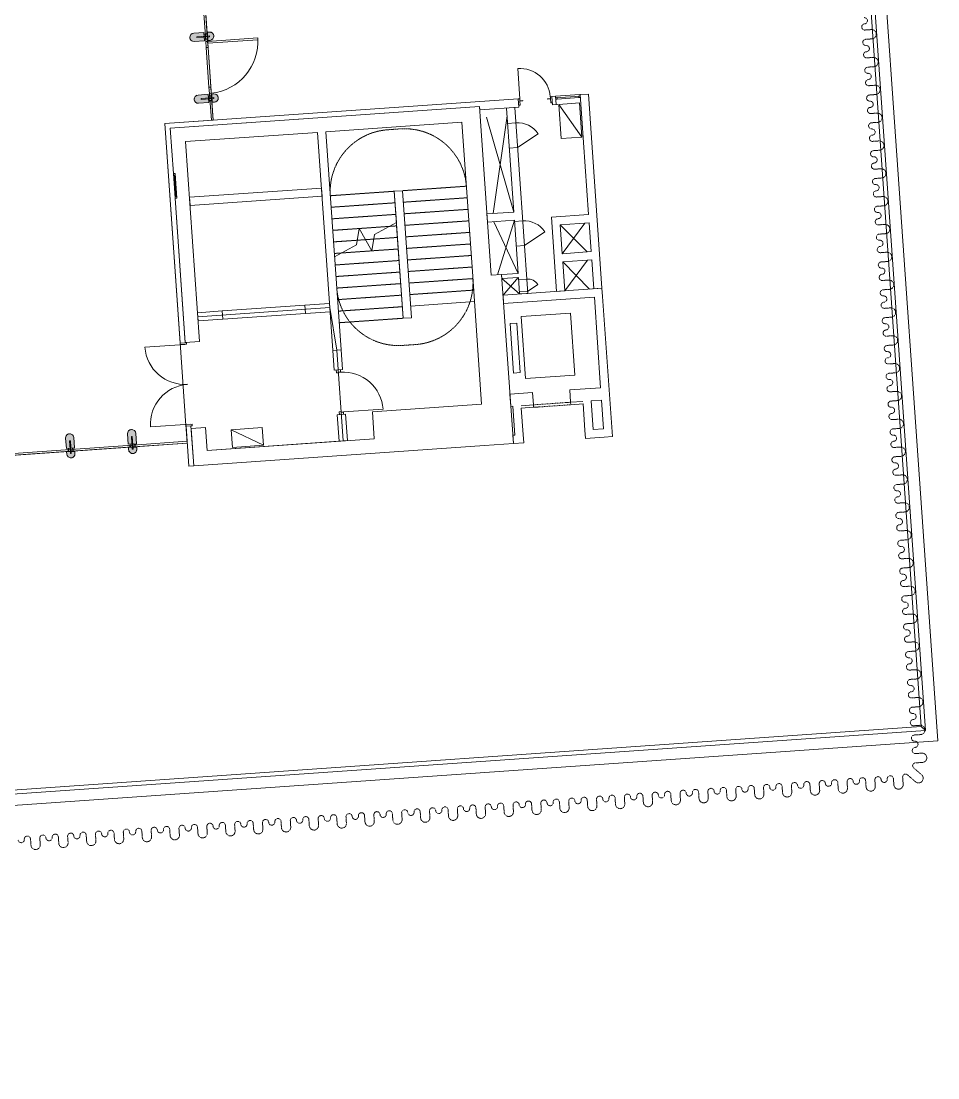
# Model space of a CAD drawing. Header units: millimetres. Extents: x 306 to 836129804, y -168137 to 818603917.
# Drawn here: x 833898772 to 833920948, y 817923375 to 817948945 of the extents above; entities that cross this region are included whole.
import ezdxf

# ---------------------------------------------------------------- set-up
doc = ezdxf.new("R2010")
doc.units = ezdxf.units.MM
doc.header["$LTSCALE"] = 3
for name, pattern in [('HIDDEN', [0.375, 0.25, -0.125]), ('Long Dash', [13.5, 9, -4.5]), ('Overhead', [1.8, 1.2, -0.6]), ('SMALL DASH', [1.06, 0.53, -0.53])]:
    doc.linetypes.add(name, pattern=pattern)
for name, color, linetype, lineweight in [('A-010-M_LINE', 251, 'Continuous', 13), ('A-010-M_LINE_BEYOND', 251, 'Continuous', 13), ('A-200-M_WALL_EXT', 251, 'Continuous', 13), ('A-200-M_WALL_INT', 251, 'Continuous', 13), ('A-214-M_CURT_WALL', 251, 'Continuous', 13), ('A-215-M_CURT_PANEL', 251, 'Continuous', 13), ('A-242-M_STAIR', 251, 'Continuous', 13), ('A-242-MB_STAIR', 251, 'Continuous', 13), ('A-314-M_WINDOW', 251, 'Continuous', 13), ('A-325-M_DOOR', 251, 'Continuous', 13), ('A-325-M_DOOR__FRAME', 251, 'Continuous', 13), ('A-325-MH_DOOR', 251, 'Long Dash', 13), ('A-340-M_RAILING', 251, 'Continuous', 13), ('A-770-ME_FFE_SA', 251, 'Continuous', 13), ('A-810-M_ROOMS', 251, 'Continuous', 13), ('M-567-M_MECH_EQP', 253, 'Continuous', 5), ('Z-060-M_DETAIL', 253, 'Continuous', 5), ('Z-060-M_LINE_MEDIUM', 253, 'Continuous', 9)]:
    doc.layers.add(name, color=color, linetype=linetype, lineweight=lineweight)
doc.layers.add('UAJ-00XREF', color=7, linetype='Continuous')
doc.layers.get('A-770-ME_FFE_SA').off()

# ---------------------------------------------------------------- blocks, each defined once
blk = doc.blocks.new('System Panel - ARC_Glazed-33787975-0300')
at = {"layer": 'A-215-M_CURT_PANEL', "lineweight": 9}
for p, q in [((443, 44), (-433, 44)), ((-433, 44), (-433, 0)), ((-433, 0), (443, 0)), ((443, 0), (443, 44))]:
    blk.add_line(p, q, dxfattribs=at)
blk = doc.blocks.new('System Panel - ARC_Glazed-V3-0300')
at = {"layer": 'A-215-M_CURT_PANEL', "lineweight": 9}
for p, q in [((740, 44), (-740, 44)), ((-740, 44), (-740, 0)), ((-740, 0), (740, 0)), ((740, 0), (740, 44))]:
    blk.add_line(p, q, dxfattribs=at)
blk = doc.blocks.new('System Panel - ARC_Glazed-33784971-0300')
at = {"layer": 'A-215-M_CURT_PANEL', "lineweight": 9}
for p, q in [((663, 44), (-653, 44)), ((-653, 44), (-653, 0)), ((-653, 0), (663, 0)), ((663, 0), (663, 44))]:
    blk.add_line(p, q, dxfattribs=at)
blk = doc.blocks.new('System Panel - ARC_Glazed-33787976-0300')
at = {"layer": 'A-215-M_CURT_PANEL', "lineweight": 9}
for p, q in [((262, 44), (-262, 44)), ((-262, 44), (-262, 0)), ((-262, 0), (262, 0)), ((262, 0), (262, 44))]:
    blk.add_line(p, q, dxfattribs=at)
blk = doc.blocks.new('DCW_01a - L_GF _LOBBY SINGLE DOOR_CERAMIC MULLION-41610550-0300')
at = {"layer": 'A-325-M_DOOR', "lineweight": 9}
for p, q in [((-739, 45), (-629, 45)), ((-629, 0), (-739, 0)), ((-629, 45), (-479, 45)), ((-629, 0), (-629, 45)), ((-629, 45), (-629, 0)), ((-479, 0), (-629, 0)), ((479, 45), (629, 45)), ((629, 0), (479, 0)), ((629, 45), (629, 0)), ((629, 45), (739, 45)), ((629, 0), (629, 45)), ((739, 0), (629, 0))]:
    blk.add_line(p, q, dxfattribs=at)
at = {"layer": 'A-325-M_DOOR'}
for p, q in [((479, 45), (-479, 45)), ((-479, 45), (-479, 0)), ((479, 45), (-479, 45)), ((-479, 45), (-479, 0)), ((-479, 0), (479, 0)), ((-479, 0), (479, 0)), ((479, 0), (479, 45)), ((479, 0), (479, 45)), ((629, 0), (584, 0)), ((584, -1214), (584, 0)), ((629, -1214), (629, 0))]:
    blk.add_line(p, q, dxfattribs=at)
blk.add_arc((629, 45), 1259, 182.0468, 270.0199, dxfattribs=at)
blk = doc.blocks.new('Circular Mullion - ARC_CW_CERAMIC MULLION-30650210-0300')
at = {"layer": 'Z-060-M_LINE_MEDIUM', "lineweight": 18}
h = blk.add_hatch(color=256, dxfattribs=at)
h.paths.add_polyline_path([(0, 160), (28, 156), (50, 147), (76, 124), (87, 110), (97, 86), (100, 46), (100, 10), (-100, 10), (-100, 60), (-93, 94), (-87, 110), (-71, 131), (-50, 147), (-17, 158), (-10, 159)], flags=0)
h.paths.add_polyline_path([(-17, -73), (100, -73), (100, -323), (93, -358), (87, -373), (71, -394), (45, -412), (21, -421), (0, -423), (-26, -420), (-50, -410), (-76, -388), (-87, -373), (-97, -349), (-100, -323), (-100, -73), (-46, -73)], flags=0)
at = {"layer": 'Z-060-M_DETAIL', "lineweight": 18}
for p, q in [((-100, 60), (-100, 10)), ((-100, 10), (100, 10)), ((100, 10), (100, 60)), ((100, -73), (-100, -73)), ((-100, -73), (-100, -323)), ((100, -323), (100, -73))]:
    blk.add_line(p, q, dxfattribs=at)
for centre, start, end in [((0, 60), 0, 180), ((0, -323), 180, 360)]:
    blk.add_arc(centre, 100, start, end, dxfattribs=at)
at = {"layer": 'Z-060-M_LINE_MEDIUM'}
for p, q in [((-63, 0), (-100, 0)), ((-63, -44), (-63, 0)), ((-52, 10), (-52, -73)), ((-10, 53), (-10, -252)), ((10, 53), (-10, 53)), ((10, -252), (10, 53)), ((52, 10), (52, -73)), ((63, 0), (100, 0)), ((63, -44), (63, 0)), ((-63, -44), (-100, -44)), ((-10, -252), (10, -252)), ((63, -44), (100, -44))]:
    blk.add_line(p, q, dxfattribs=at)
blk = doc.blocks.new('Circular Mullion - CERAMIC_MULLIONS-V35-0300')
at = {"layer": 'Z-060-M_DETAIL'}
h = blk.add_hatch(dxfattribs=at)
h.set_pattern_fill('FP_16', color=256, style=0, pattern_type=2)
h.set_pattern_definition([(40, (-20751.2, -101109), (1413.188, -378.663), [152.4, -1676.4]), (95, (-20751.2, -101109), (-1456.275, -543.072), [121.92, -1341.12]), (349.549, (-20761.8, -100987.5), (889.342, -1597.993), [129.52, -1424.72]), (43.816, (-20344.8, -101109), (2152.884, -425.657), [228.6, -2514.6]), (353.364, (-20372.8, -100928.3), (1490.54, -2302.92), [194.28, -2137.08]), (98.816, (-20344.8, -101109), (-2461.697, 1210.45), [182.88, -2011.68]), (69, (-20446.4, -100905.8), (1419.581, 353.941), [152.4, -1676.4]), (124, (-20446.4, -100905.8), (-1010.4, -1180.998), [121.92, -1341.12]), (18.549, (-20514.5, -100804.7), (1552.558, -966.475), [129.52, -1424.72]), (52.5, (-20751.17, -101109), (-151.2082, 659.7864), [67.056, -1257.808, 67.056, -2640.584]), (52.5, (-20751.17, -101109), (-151.2082, 659.7864), [-1391.92, -1294.384, 67.056, -1279.144]), (82.5, (-20751.2, -101109), (-635.782, 723.772), [67.056, -709.168, 67.056, -1740.408]), (82.5, (-20751.2, -101109), (-635.782, 723.772), [-843.28, -1227.328, 67.056, -446.024]), (122.5, (-20751.2, -101562.13), (-963.728, 499.9629), [67.056, -440.944, 67.056, -3621.024]), (122.5, (-20751.2, -101562.13), (-963.728, 499.9629), [-575.056, -1517.904, 67.056, -2036.064]), (132.5, (-20751.2, -101765.3), (-1198.254, -99.357), [67.056, -593.344, 67.056, -2479.04]), (132.5, (-20751.2, -101765.3), (-1198.254, -99.357), [-727.456, -985.52, 67.056, -1426.464])])
h.paths.add_polyline_path([(-10, 9), (-10, 10), (10, 9), (10, -73), (-10, -73), (-10, 3)], flags=0)
at = {"layer": 'A-214-M_CURT_WALL', "lineweight": 9}
for p, q in [((-10, -73), (-10, 10)), ((10, 10), (10, -73))]:
    blk.add_line(p, q, dxfattribs=at)
for centre, start, end in [((0, 60), 156.6454, 162.023), ((0, 60), 137.977, 143.3546), ((0, 60), 96.6454, 102.023), ((0, 60), 77.977, 83.3546), ((0, 60), 36.6454, 42.023), ((0, 60), 17.977, 23.3546), ((0, -323), 197.977, 203.3546), ((0, -323), 216.6454, 222.023), ((0, -323), 257.977, 263.3546), ((0, -323), 276.6454, 282.023), ((0, -323), 317.977, 323.3546), ((0, -323), 336.6454, 342.023)]:
    blk.add_arc(centre, 100, start, end, dxfattribs=at)
blk = doc.blocks.new('Circular Mullion - CERAMIC_MULLIONS-V36-0300')
at = {"layer": 'A-214-M_CURT_WALL', "lineweight": 9}
for p, q in [((-10, -73), (-10, 10)), ((10, 10), (10, -73))]:
    blk.add_line(p, q, dxfattribs=at)
for centre, start, end in [((0, 60), 156.6454, 162.023), ((0, 60), 137.977, 143.3546), ((0, 60), 96.6454, 102.023), ((0, 60), 77.977, 83.3546), ((0, 60), 36.6454, 42.023), ((0, 60), 17.977, 23.3546), ((0, -323), 197.977, 203.3546), ((0, -323), 216.6454, 222.023), ((0, -323), 257.977, 263.3546), ((0, -323), 276.6454, 282.023), ((0, -323), 317.977, 323.3546), ((0, -323), 336.6454, 342.023)]:
    blk.add_arc(centre, 100, start, end, dxfattribs=at)
blk = doc.blocks.new('Circular Mullion - CERAMIC_MULLIONS-V41-0300')
at = {"layer": 'Z-060-M_DETAIL'}
h = blk.add_hatch(dxfattribs=at)
h.set_pattern_fill('FP_21', color=256, style=0, pattern_type=2)
h.set_pattern_definition([(310, (-97112.9, 12466.2), (-378.663, -1413.188), [152.4, -1676.4]), (5, (-97112.9, 12466.2), (-543.072, 1456.275), [121.92, -1341.12]), (259.549, (-96991.4, 12476.8), (-1597.993, -889.342), [129.52, -1424.72]), (313.816, (-97112.9, 12059.8), (-425.657, -2152.884), [228.6, -2514.6]), (263.364, (-96932.2, 12087.8), (-2302.92, -1490.54), [194.28, -2137.08]), (8.816, (-97112.9, 12059.8), (1210.45, 2461.697), [182.88, -2011.68]), (339, (-96909.7, 12161.4), (353.941, -1419.581), [152.4, -1676.4]), (34, (-96909.7, 12161.4), (-1180.998, 1010.4), [121.92, -1341.12]), (288.549, (-96808.6, 12229.5), (-966.475, -1552.558), [129.52, -1424.72]), (322.5, (-97112.9, 12466.17), (659.7864, 151.2082), [67.056, -1257.808, 67.056, -2640.584]), (322.5, (-97112.9, 12466.17), (659.7864, 151.2082), [-1391.92, -1294.384, 67.056, -1279.144]), (352.5, (-97112.9, 12466.2), (723.772, 635.782), [67.056, -709.168, 67.056, -1740.408]), (352.5, (-97112.9, 12466.2), (723.772, 635.782), [-843.28, -1227.328, 67.056, -446.024]), (32.5, (-97566, 12466.2), (499.963, 963.728), [67.056, -440.944, 67.056, -3621.024]), (32.5, (-97566, 12466.2), (499.963, 963.728), [-575.056, -1517.904, 67.056, -2036.064]), (42.5, (-97769.2, 12466.2), (-99.357, 1198.254), [67.056, -593.344, 67.056, -985.52, -1493.52]), (42.5, (-97769.2, 12466.2), (-99.357, 1198.254), [-1712.976, 67.056, -1426.464])])
h.paths.add_polyline_path([(3, 10), (10, 10), (10, -73), (-10, -73), (-10, 10)], flags=0)
at = {"layer": 'A-214-M_CURT_WALL', "lineweight": 9}
for p, q in [((-10, -73), (-10, 10)), ((10, 10), (10, -73))]:
    blk.add_line(p, q, dxfattribs=at)
for centre, start, end in [((0, 60), 156.6454, 162.023), ((0, 60), 137.977, 143.3546), ((0, 60), 96.6454, 102.023), ((0, 60), 77.977, 83.3546), ((0, 60), 36.6454, 42.023), ((0, 60), 17.977, 23.3546), ((0, -323), 197.977, 203.3546), ((0, -323), 216.6454, 222.023), ((0, -323), 257.977, 263.3546), ((0, -323), 276.6454, 282.023), ((0, -323), 317.977, 323.3546), ((0, -323), 336.6454, 342.023)]:
    blk.add_arc(centre, 100, start, end, dxfattribs=at)
blk = doc.blocks.new('Circular Mullion - CERAMIC_MULLIONS-V42-0300')
at = {"layer": 'Z-060-M_DETAIL'}
h = blk.add_hatch(dxfattribs=at)
h.set_pattern_fill('FP_22', color=256, style=0, pattern_type=2)
h.set_pattern_definition([(310, (-98612.9, 12466.2), (-378.663, -1413.188), [152.4, -1676.4]), (5, (-98612.9, 12466.2), (-543.072, 1456.275), [121.92, -1341.12]), (259.549, (-98491.4, 12476.8), (-1597.993, -889.342), [129.52, -1424.72]), (313.816, (-98612.9, 12059.8), (-425.657, -2152.884), [228.6, -2514.6]), (263.364, (-98432.2, 12087.8), (-2302.92, -1490.54), [194.28, -2137.08]), (8.816, (-98612.9, 12059.8), (1210.45, 2461.697), [182.88, -2011.68]), (339, (-98409.7, 12161.4), (353.941, -1419.581), [152.4, -1676.4]), (34, (-98409.7, 12161.4), (-1180.998, 1010.4), [121.92, -1341.12]), (288.549, (-98308.6, 12229.5), (-966.475, -1552.558), [129.52, -1424.72]), (322.5, (-98612.9, 12466.17), (659.7864, 151.2082), [67.056, -1257.808, 67.056, -2640.584]), (322.5, (-98612.9, 12466.17), (659.7864, 151.2082), [-1391.92, -1294.384, 67.056, -1279.144]), (352.5, (-98612.9, 12466.2), (723.772, 635.782), [67.056, -709.168, 67.056, -1740.408]), (352.5, (-98612.9, 12466.2), (723.772, 635.782), [-843.28, -1227.328, 67.056, -446.024]), (32.5, (-99066, 12466.2), (499.9629, 963.728), [67.056, -440.944, 67.056, -3621.024]), (32.5, (-99066, 12466.2), (499.9629, 963.728), [-575.056, -1517.904, 67.056, -2036.064]), (42.5, (-99269.2, 12466.2), (-99.357, 1198.254), [67.056, -593.344, 67.056, -985.52, -1493.52]), (42.5, (-99269.2, 12466.2), (-99.357, 1198.254), [-1712.976, 67.056, -1426.464])])
h.paths.add_polyline_path([(10, 10), (10, -73), (-10, -73), (-10, 10), (3, 10)], flags=0)
at = {"layer": 'A-214-M_CURT_WALL', "lineweight": 9}
for p, q in [((-10, -73), (-10, 10)), ((10, 10), (10, -73))]:
    blk.add_line(p, q, dxfattribs=at)
for centre, start, end in [((0, 60), 156.6454, 162.023), ((0, 60), 137.977, 143.3546), ((0, 60), 96.6454, 102.023), ((0, 60), 77.977, 83.3546), ((0, 60), 36.6454, 42.023), ((0, 60), 17.977, 23.3546), ((0, -323), 197.977, 203.3546), ((0, -323), 216.6454, 222.023), ((0, -323), 257.977, 263.3546), ((0, -323), 276.6454, 282.023), ((0, -323), 317.977, 323.3546), ((0, -323), 336.6454, 342.023)]:
    blk.add_arc(centre, 100, start, end, dxfattribs=at)
blk = doc.blocks.new('Railing - Railing-25259994-0300')
at = {"layer": 'A-340-M_RAILING'}
for p, q in [((117168, 23764), (117168, 4384)), ((117268, 4284), (117268, 23664)), ((117168, 4384), (283, 4384)), ((117268, 4284), (117168, 4384)), ((183, 4284), (117268, 4284))]:
    blk.add_line(p, q, dxfattribs=at)
blk = doc.blocks.new('ARC_ACCESS_PANEL_SINGLE_TIMBER_TYPE11 - 600w x 2000h-39249712-0300')
at = {"layer": 'A-325-M_DOOR'}
blk.add_line((425, 75), (125, 595), dxfattribs=at)
blk.add_arc((425, 75), 600, 120, 180, dxfattribs=at)
blk = doc.blocks.new('ARC_DOOR_METAL_M10-FH-O - 600x2500mm-38797442-0300')
at = {"layer": 'A-325-M_DOOR'}
blk.add_line((367, -100), (367, -834), dxfattribs=at)
at = {"layer": 'A-325-M_DOOR__FRAME'}
for p, q in [((-407, 52), (-370, 52)), ((-370, 52), (-370, -46)), ((370, 52), (407, 52)), ((370, -46), (370, 52)), ((-370, -100), (-407, -100)), ((-370, -46), (-300, -46)), ((-370, -53), (-370, -100)), ((-300, -53), (-370, -53)), ((-300, -46), (-300, -53)), ((300, -46), (370, -46)), ((300, -53), (300, -46)), ((370, -53), (300, -53)), ((370, -100), (370, -53)), ((407, -100), (370, -100))]:
    blk.add_line(p, q, dxfattribs=at)
blk.add_arc((367, -100), 734, 180, 270, dxfattribs=at)
blk = doc.blocks.new('ARC_DOOR_METAL_M20-FH-I - 1800x2500mm-40566757-0300')
at = {"layer": 'A-325-M_DOOR'}
for p, q in [((-967, -46), (-967, 919.5)), ((967, -46), (967, 919.5))]:
    blk.add_line(p, q, dxfattribs=at)
for centre, start, end in [((-967, -46), 360, 90), ((967, -46), 90, 180)]:
    blk.add_arc(centre, 965.5, start, end, dxfattribs=at)
at = {"layer": 'A-325-M_DOOR__FRAME'}
for p, q in [((-970, 60), (-1007, 60)), ((-970, -92), (-970, 60)), ((1007, 60), (970, 60)), ((970, 60), (970, -92)), ((-1007, -60), (-1007, -92)), ((-1007, -92), (-970, -92)), ((970, -92), (1007, -92)), ((1007, -92), (1007, -60))]:
    blk.add_line(p, q, dxfattribs=at)
blk = doc.blocks.new('ARC_TFP_FS_HR_DISPLAY - ARC_TFP_FS_HR_750x400-36876933-0300')
at = {"layer": 'Z-060-M_DETAIL'}
for p, q in [((375, 30), (-375, 460)), ((375, 460), (-375, 460)), ((-375, 460), (-375, 30)), ((375, 30), (375, 460)), ((-375, 30), (375, 30))]:
    blk.add_line(p, q, dxfattribs=at)
blk = doc.blocks.new('ARC_TFP_FS_HR_DISPLAY - ARC_TFP_FS_HR_800x500 _DEEP_ 2-V296-0300')
at = {"layer": 'Z-060-M_DETAIL'}
for p, q in [((250, 30), (-250, 860)), ((250, 860), (-250, 860)), ((-250, 860), (-250, 30)), ((250, 30), (250, 860)), ((-250, 30), (250, 30))]:
    blk.add_line(p, q, dxfattribs=at)
blk = doc.blocks.new('ARC_WIN_SPECIAL EQUIPMENT - 600w X 900h-28601958-0300')
at = {"layer": 'A-314-M_WINDOW', "lineweight": 18}
for p, q in [((-300, -30), (-260, -30)), ((-260, -65), (-300, -65)), ((-295, -65), (295, -65)), ((-295, -100), (-295, -65)), ((295, -100), (-295, -100)), ((-260, -30), (-260, -65)), ((260, -65), (260, -30)), ((260, -30), (300, -30)), ((300, -65), (260, -65)), ((295, -65), (295, -100))]:
    blk.add_line(p, q, dxfattribs=at)
at = {"layer": 'A-314-M_WINDOW'}
blk.add_line((260, -30), (-260, -30), dxfattribs=at)
blk = doc.blocks.new('ARC_ACCESS_PANEL_SINGLE_TIMBER_TYPE11 - 300w x 2000h-39249745-0300')
at = {"layer": 'A-325-M_DOOR'}
blk.add_line((275, 75), (125, 335), dxfattribs=at)
blk.add_arc((275, 75), 300, 120, 180, dxfattribs=at)
blk = doc.blocks.new('3A35X-MAGP-P-MP-00')
at = {"layer": 'A-010-M_LINE', "linetype": 'SMALL DASH'}
for p, q in [((834498938, 817948729), (834499090, 817948740)), ((834498953, 817948505), (834499106, 817948515)), ((834498985, 817948056), (834499137, 817948066)), ((834499001, 817947831), (834499153, 817947842)), ((834499032, 817947382), (834499184, 817947393)), ((834499048, 817947158), (834499200, 817947169)), ((834499079, 817946709), (834499231, 817946720)), ((834499095, 817946485), (834499247, 817946495)), ((834499126, 817946036), (834499278, 817946046)), ((834499142, 817945811), (834499294, 817945822)), ((834499173, 817945362), (834499325, 817945373)), ((834499189, 817945138), (834499341, 817945149)), ((834499220, 817944689), (834499372, 817944700)), ((834499236, 817944465), (834499388, 817944475)), ((834499267, 817944016), (834499419, 817944026)), ((834499283, 817943791), (834499435, 817943802)), ((834499314, 817943342), (834499466, 817943353)), ((834499330, 817943118), (834499482, 817943128)), ((834499361, 817942669), (834499514, 817942680)), ((834499377, 817942444), (834499529, 817942455)), ((834499409, 817941996), (834499561, 817942006)), ((834499424, 817941771), (834499576, 817941782)), ((834499456, 817941322), (834499608, 817941333)), ((834499471, 817941098), (834499623, 817941108)), ((834499503, 817940649), (834499655, 817940659)), ((834499518, 817940424), (834499670, 817940435)), ((834499550, 817939975), (834499702, 817939986)), ((834499565, 817939751), (834499718, 817939762)), ((834499597, 817939302), (834499749, 817939313)), ((834499612, 817939078), (834499765, 817939088)), ((834499644, 817938629), (834499796, 817938639)), ((834499660, 817938404), (834499812, 817938415)), ((834499691, 817937955), (834499843, 817937966)), ((834499707, 817937731), (834499859, 817937742)), ((834499738, 817937282), (834499890, 817937293)), ((834499754, 817937058), (834499906, 817937068)), ((834499785, 817936609), (834499937, 817936619)), ((834499801, 817936384), (834499953, 817936395)), ((834499832, 817935935), (834499984, 817935946)), ((834499848, 817935711), (834500000, 817935722)), ((834499879, 817935262), (834500031, 817935273)), ((834499895, 817935038), (834500047, 817935048)), ((834499926, 817934589), (834500078, 817934599)), ((834499942, 817934364), (834500094, 817934375)), ((834499973, 817933915), (834500126, 817933926)), ((834499989, 817933691), (834500141, 817933701)), ((834500020, 817933242), (834500173, 817933253)), ((834500036, 817933017), (834500188, 817933028)), ((834500068, 817932569), (834500220, 817932579)), ((834500083, 817932344), (834500235, 817932355)), ((834500115, 817931895), (834500267, 817931906)), ((834500130, 817931671), (834500282, 817931681)), ((834500162, 817931222), (834500314, 817931232)), ((834500307, 817930710), (834500100, 817930889)), ((834500167, 817930997), (834500329, 817931008)), ((834498953, 817930568), (834498964, 817930416)), ((834499177, 817930584), (834499188, 817930432)), ((834499626, 817930616), (834499637, 817930463)), ((834499850, 817930644), (834499861, 817930479)), ((834499948, 817930723), (834500159, 817930540)), ((834495137, 817930302), (834495148, 817930150)), ((834495586, 817930333), (834495597, 817930181)), ((834495811, 817930349), (834495821, 817930197)), ((834496259, 817930380), (834496270, 817930228)), ((834496484, 817930396), (834496495, 817930244)), ((834496933, 817930427), (834496943, 817930275)), ((834497157, 817930443), (834497168, 817930291)), ((834497606, 817930474), (834497617, 817930322)), ((834497831, 817930490), (834497841, 817930338)), ((834498280, 817930521), (834498290, 817930369)), ((834498504, 817930537), (834498515, 817930385)), ((834491546, 817930051), (834491557, 817929899)), ((834491770, 817930066), (834491781, 817929914)), ((834492219, 817930098), (834492230, 817929946)), ((834492444, 817930113), (834492454, 817929961)), ((834492893, 817930145), (834492903, 817929993)), ((834493117, 817930160), (834493128, 817930008)), ((834493566, 817930192), (834493577, 817930040)), ((834493790, 817930208), (834493801, 817930055)), ((834494239, 817930239), (834494250, 817930087)), ((834494464, 817930255), (834494474, 817930102)), ((834494913, 817930286), (834494923, 817930134)), ((834487730, 817929784), (834487741, 817929632)), ((834488179, 817929815), (834488190, 817929663)), ((834488404, 817929831), (834488414, 817929679)), ((834488853, 817929862), (834488863, 817929710)), ((834489077, 817929878), (834489088, 817929726)), ((834489526, 817929909), (834489537, 817929757)), ((834489750, 817929925), (834489761, 817929773)), ((834490199, 817929956), (834490210, 817929804)), ((834490424, 817929972), (834490434, 817929820)), ((834490873, 817930004), (834490883, 817929851)), ((834491097, 817930019), (834491108, 817929867)), ((834484139, 817929533), (834484150, 817929381)), ((834484363, 817929549), (834484374, 817929396)), ((834484812, 817929580), (834484823, 817929428)), ((834485037, 817929596), (834485047, 817929443)), ((834485486, 817929627), (834485496, 817929475)), ((834485710, 817929643), (834485721, 817929491)), ((834486159, 817929674), (834486170, 817929522)), ((834486384, 817929690), (834486394, 817929538)), ((834486832, 817929721), (834486843, 817929569)), ((834487057, 817929737), (834487068, 817929585)), ((834487506, 817929768), (834487516, 817929616)), ((834480772, 817929297), (834480783, 817929145)), ((834480997, 817929313), (834481007, 817929161)), ((834481446, 817929345), (834481456, 817929192)), ((834481670, 817929360), (834481681, 817929208)), ((834482119, 817929392), (834482130, 817929239)), ((834482343, 817929407), (834482354, 817929255)), ((834482792, 817929439), (834482803, 817929287)), ((834483017, 817929454), (834483027, 817929302)), ((834483466, 817929486), (834483476, 817929334)), ((834483690, 817929501), (834483701, 817929349)), ((834478752, 817929156), (834478763, 817929004)), ((834478977, 817929172), (834478987, 817929020)), ((834479426, 817929203), (834479436, 817929051)), ((834479650, 817929219), (834479661, 817929067)), ((834480099, 817929250), (834480110, 817929098)), ((834480323, 817929266), (834480334, 817929114))]:
    blk.add_line(p, q, dxfattribs=at)
at = {"layer": 'A-010-M_LINE'}
for p, q in [((834489781, 817946618), (834490443, 817944324)), ((834490280, 817946653), (834489944, 817944290)), ((834490047, 817942807), (834490457, 817944125)), ((834490546, 817942842), (834489958, 817944090)), ((834491567, 817944016), (834492214, 817943360)), ((834492165, 817944058), (834491616, 817943318)), ((834491630, 817943118), (834492277, 817942462)), ((834492228, 817943160), (834491678, 817942420)), ((834490154, 817942714), (834490581, 817942343)), ((834490182, 817942315), (834490549, 817942738)), ((834491817, 817941878), (834490619, 817941795)), ((834491921, 817940382), (834491817, 817941878)), ((834490515, 817941637), (834490356, 817941626)), ((834490356, 817941626), (834490439, 817940429)), ((834490599, 817940440), (834490515, 817941637)), ((834490619, 817941795), (834490724, 817940298)), ((834490439, 817940429), (834490599, 817940440)), ((834490724, 817940298), (834491921, 817940382))]:
    blk.add_line(p, q, dxfattribs=at)
at = {"layer": 'A-010-M_LINE', "linetype": 'HIDDEN'}
for p, q in [((834487396, 817946317), (834487695, 817946338)), ((834487761, 817941098), (834488060, 817941119))]:
    blk.add_line(p, q, dxfattribs=at)
at = {"layer": 'A-010-M_LINE'}
blk.add_lwpolyline([(834499323, 817951232), (834500700, 817931528), (834384086, 817923375), (834384080, 817923465), (834383431, 817923420), (834382148, 817941780)], dxfattribs=at)
at = {"layer": 'A-010-M_LINE', "linetype": 'SMALL DASH'}
for centre, radius, start, end in [((834498922, 817948954), 75, 273.9989, 93.9989), ((834498933, 817948804), 75, 93.9989, 273.9989), ((834499098, 817948628), 112, 273.9989, 93.9989), ((834498959, 817948430), 75, 93.9989, 273.9989), ((834498959, 817948430), 75, 93.9989, 273.9989), ((834498980, 817948131), 75, 93.9989, 273.9989), ((834498969, 817948280), 75, 273.9989, 93.9989), ((834499145, 817947954), 112, 273.9989, 93.9989), ((834499006, 817947756), 75, 93.9989, 273.9989), ((834499006, 817947756), 75, 93.9989, 273.9989), ((834499016, 817947607), 75, 273.9989, 93.9989), ((834499027, 817947457), 75, 93.9989, 273.9989), ((834499192, 817947281), 112, 273.9989, 93.9989), ((834499053, 817947083), 75, 93.9989, 273.9989), ((834499053, 817947083), 75, 93.9989, 273.9989), ((834499063, 817946933), 75, 273.9989, 93.9989), ((834499074, 817946784), 75, 93.9989, 273.9989), ((834499239, 817946607), 112, 273.9989, 93.9989), ((834499100, 817946410), 75, 93.9989, 273.9989), ((834499100, 817946410), 75, 93.9989, 273.9989), ((834499121, 817946110), 75, 93.9989, 273.9989), ((834499110, 817946260), 75, 273.9989, 93.9989), ((834499286, 817945934), 112, 273.9989, 93.9989), ((834499147, 817945736), 75, 93.9989, 273.9989), ((834499147, 817945736), 75, 93.9989, 273.9989), ((834499157, 817945587), 75, 273.9989, 93.9989), ((834499168, 817945437), 75, 93.9989, 273.9989), ((834499194, 817945063), 75, 93.9989, 273.9989), ((834499194, 817945063), 75, 93.9989, 273.9989), ((834499333, 817945261), 112, 273.9989, 93.9989), ((834499205, 817944913), 75, 273.9989, 93.9989), ((834499215, 817944764), 75, 93.9989, 273.9989), ((834499380, 817944587), 112, 273.9989, 93.9989), ((834499241, 817944390), 75, 93.9989, 273.9989), ((834499241, 817944390), 75, 93.9989, 273.9989), ((834499262, 817944090), 75, 93.9989, 273.9989), ((834499252, 817944240), 75, 273.9989, 93.9989), ((834499427, 817943914), 112, 273.9989, 93.9989), ((834499288, 817943716), 75, 93.9989, 273.9989), ((834499288, 817943716), 75, 93.9989, 273.9989), ((834499299, 817943567), 75, 273.9989, 93.9989), ((834499309, 817943417), 75, 93.9989, 273.9989), ((834499474, 817943241), 112, 273.9989, 93.9989), ((834499335, 817943043), 75, 93.9989, 273.9989), ((834499335, 817943043), 75, 93.9989, 273.9989), ((834499346, 817942893), 75, 273.9989, 93.9989), ((834499356, 817942744), 75, 93.9989, 273.9989), ((834499521, 817942567), 112, 273.9989, 93.9989), ((834499382, 817942370), 75, 93.9989, 273.9989), ((834499382, 817942370), 75, 93.9989, 273.9989), ((834499403, 817942070), 75, 93.9989, 273.9989), ((834499393, 817942220), 75, 273.9989, 93.9989), ((834499568, 817941894), 112, 273.9989, 93.9989), ((834499429, 817941696), 75, 93.9989, 273.9989), ((834499429, 817941696), 75, 93.9989, 273.9989), ((834499440, 817941547), 75, 273.9989, 93.9989), ((834499450, 817941397), 75, 93.9989, 273.9989), ((834499616, 817941221), 112, 273.9989, 93.9989), ((834499477, 817941023), 75, 93.9989, 273.9989), ((834499477, 817941023), 75, 93.9989, 273.9989), ((834499497, 817940724), 75, 93.9989, 273.9989), ((834499487, 817940873), 75, 273.9989, 93.9989), ((834499663, 817940547), 112, 273.9989, 93.9989), ((834499524, 817940350), 75, 93.9989, 273.9989), ((834499524, 817940350), 75, 93.9989, 273.9989), ((834499534, 817940200), 75, 273.9989, 93.9989), ((834499545, 817940050), 75, 93.9989, 273.9989), ((834499571, 817939676), 75, 93.9989, 273.9989), ((834499571, 817939676), 75, 93.9989, 273.9989), ((834499710, 817939874), 112, 273.9989, 93.9989), ((834499581, 817939527), 75, 273.9989, 93.9989), ((834499592, 817939377), 75, 93.9989, 273.9989), ((834499757, 817939201), 112, 273.9989, 93.9989), ((834499618, 817939003), 75, 93.9989, 273.9989), ((834499618, 817939003), 75, 93.9989, 273.9989), ((834499639, 817938704), 75, 93.9989, 273.9989), ((834499628, 817938853), 75, 273.9989, 93.9989), ((834499804, 817938527), 112, 273.9989, 93.9989), ((834499665, 817938329), 75, 93.9989, 273.9989), ((834499665, 817938329), 75, 93.9989, 273.9989), ((834499675, 817938180), 75, 273.9989, 93.9989), ((834499686, 817938030), 75, 93.9989, 273.9989), ((834499851, 817937854), 112, 273.9989, 93.9989), ((834499712, 817937656), 75, 93.9989, 273.9989), ((834499712, 817937656), 75, 93.9989, 273.9989), ((834499722, 817937506), 75, 273.9989, 93.9989), ((834499733, 817937357), 75, 93.9989, 273.9989), ((834499898, 817937180), 112, 273.9989, 93.9989), ((834499759, 817936983), 75, 93.9989, 273.9989), ((834499759, 817936983), 75, 93.9989, 273.9989), ((834499780, 817936684), 75, 93.9989, 273.9989), ((834499769, 817936833), 75, 273.9989, 93.9989), ((834499945, 817936507), 112, 273.9989, 93.9989), ((834499806, 817936309), 75, 93.9989, 273.9989), ((834499806, 817936309), 75, 93.9989, 273.9989), ((834499816, 817936160), 75, 273.9989, 93.9989), ((834499827, 817936010), 75, 93.9989, 273.9989), ((834499992, 817935834), 112, 273.9989, 93.9989), ((834499853, 817935636), 75, 93.9989, 273.9989), ((834499853, 817935636), 75, 93.9989, 273.9989), ((834499874, 817935337), 75, 93.9989, 273.9989), ((834499864, 817935486), 75, 273.9989, 93.9989), ((834500039, 817935160), 112, 273.9989, 93.9989), ((834499900, 817934963), 75, 93.9989, 273.9989), ((834499900, 817934963), 75, 93.9989, 273.9989), ((834499921, 817934663), 75, 93.9989, 273.9989), ((834499911, 817934813), 75, 273.9989, 93.9989), ((834500086, 817934487), 112, 273.9989, 93.9989), ((834499947, 817934289), 75, 93.9989, 273.9989), ((834499947, 817934289), 75, 93.9989, 273.9989), ((834499958, 817934140), 75, 273.9989, 93.9989), ((834499968, 817933990), 75, 93.9989, 273.9989), ((834500133, 817933814), 112, 273.9989, 93.9989), ((834499994, 817933616), 75, 93.9989, 273.9989), ((834499994, 817933616), 75, 93.9989, 273.9989), ((834500015, 817933317), 75, 93.9989, 273.9989), ((834500005, 817933466), 75, 273.9989, 93.9989), ((834500180, 817933140), 112, 273.9989, 93.9989), ((834500041, 817932943), 75, 93.9989, 273.9989), ((834500041, 817932943), 75, 93.9989, 273.9989), ((834500052, 817932793), 75, 273.9989, 93.9989), ((834500062, 817932643), 75, 93.9989, 273.9989), ((834500088, 817932269), 75, 93.9989, 273.9989), ((834500088, 817932269), 75, 93.9989, 273.9989), ((834500228, 817932467), 112, 273.9989, 93.9989), ((834500099, 817932120), 75, 273.9989, 93.9989), ((834500109, 817931970), 75, 93.9989, 273.9989), ((834500275, 817931794), 112, 273.9989, 93.9989), ((834500136, 817931596), 75, 93.9989, 273.9989), ((834500136, 817931596), 75, 93.9989, 273.9989), ((834500156, 817931297), 75, 93.9989, 273.9989), ((834500146, 817931446), 75, 273.9989, 93.9989), ((834500322, 817931120), 112, 273.9989, 93.9989), ((834500164, 817930924), 73.2, 87.6694, 207.8249), ((834497905, 817930495), 75, 3.9989, 183.9989), ((834497905, 817930495), 75, 3.9989, 183.9989), ((834498205, 817930516), 75, 3.9989, 183.9989), ((834498579, 817930542), 75, 3.9989, 183.9989), ((834498579, 817930542), 75, 3.9989, 183.9989), ((834498728, 817930553), 75, 183.9989, 3.9989), ((834498878, 817930563), 75, 3.9989, 183.9989), ((834499252, 817930589), 75, 3.9989, 183.9989), ((834499252, 817930589), 75, 3.9989, 183.9989), ((834499402, 817930600), 75, 183.9989, 3.9989), ((834499551, 817930610), 75, 3.9989, 183.9989), ((834499922, 817930655), 72.8, 68.7509, 189.23), ((834500233, 817930625), 113, 228.9989, 48.9989), ((834494165, 817930234), 75, 3.9989, 183.9989), ((834494539, 817930260), 75, 3.9989, 183.9989), ((834494539, 817930260), 75, 3.9989, 183.9989), ((834494838, 817930281), 75, 3.9989, 183.9989), ((834495212, 817930307), 75, 3.9989, 183.9989), ((834495212, 817930307), 75, 3.9989, 183.9989), ((834495362, 817930317), 75, 183.9989, 3.9989), ((834495511, 817930328), 75, 3.9989, 183.9989), ((834495885, 817930354), 75, 3.9989, 183.9989), ((834495885, 817930354), 75, 3.9989, 183.9989), ((834496035, 817930364), 75, 183.9989, 3.9989), ((834496185, 817930375), 75, 3.9989, 183.9989), ((834496559, 817930401), 75, 3.9989, 183.9989), ((834496559, 817930401), 75, 3.9989, 183.9989), ((834496708, 817930412), 75, 183.9989, 3.9989), ((834496858, 817930422), 75, 3.9989, 183.9989), ((834497056, 817930283), 112, 183.9989, 3.9989), ((834497232, 817930448), 75, 3.9989, 183.9989), ((834497232, 817930448), 75, 3.9989, 183.9989), ((834497382, 817930459), 75, 183.9989, 3.9989), ((834497531, 817930469), 75, 3.9989, 183.9989), ((834497729, 817930330), 113, 183.9989, 3.9989), ((834498055, 817930506), 75, 183.9989, 3.9989), ((834498402, 817930377), 112, 183.9989, 3.9989), ((834499076, 817930424), 112, 183.9989, 3.9989), ((834499749, 817930471), 112, 183.9989, 3.9989), ((834490499, 817929977), 75, 3.9989, 183.9989), ((834490499, 817929977), 75, 3.9989, 183.9989), ((834490798, 817929998), 75, 3.9989, 183.9989), ((834491172, 817930024), 75, 3.9989, 183.9989), ((834491172, 817930024), 75, 3.9989, 183.9989), ((834491322, 817930035), 75, 183.9989, 3.9989), ((834491471, 817930045), 75, 3.9989, 183.9989), ((834491845, 817930072), 75, 3.9989, 183.9989), ((834491845, 817930072), 75, 3.9989, 183.9989), ((834491995, 817930082), 75, 183.9989, 3.9989), ((834492144, 817930092), 75, 3.9989, 183.9989), ((834492519, 817930119), 75, 3.9989, 183.9989), ((834492519, 817930119), 75, 3.9989, 183.9989), ((834492668, 817930129), 75, 183.9989, 3.9989), ((834492818, 817930140), 75, 3.9989, 183.9989), ((834493192, 817930166), 75, 3.9989, 183.9989), ((834493192, 817930166), 75, 3.9989, 183.9989), ((834493342, 817930176), 75, 183.9989, 3.9989), ((834493491, 817930187), 75, 3.9989, 183.9989), ((834493689, 817930048), 112, 183.9989, 3.9989), ((834493865, 817930213), 75, 3.9989, 183.9989), ((834493865, 817930213), 75, 3.9989, 183.9989), ((834494015, 817930223), 75, 183.9989, 3.9989), ((834494362, 817930095), 112, 183.9989, 3.9989), ((834494688, 817930270), 75, 183.9989, 3.9989), ((834495036, 817930142), 112, 183.9989, 3.9989), ((834495709, 817930189), 112, 183.9989, 3.9989), ((834496382, 817930236), 112, 183.9989, 3.9989), ((834486758, 817929716), 75, 3.9989, 183.9989), ((834487132, 817929742), 75, 3.9989, 183.9989), ((834487132, 817929742), 75, 3.9989, 183.9989), ((834487431, 817929763), 75, 3.9989, 183.9989), ((834487805, 817929789), 75, 3.9989, 183.9989), ((834487805, 817929789), 75, 3.9989, 183.9989), ((834487955, 817929800), 75, 183.9989, 3.9989), ((834488104, 817929810), 75, 3.9989, 183.9989), ((834488478, 817929836), 75, 3.9989, 183.9989), ((834488478, 817929836), 75, 3.9989, 183.9989), ((834488628, 817929847), 75, 183.9989, 3.9989), ((834488778, 817929857), 75, 3.9989, 183.9989), ((834489152, 817929883), 75, 3.9989, 183.9989), ((834489152, 817929883), 75, 3.9989, 183.9989), ((834489301, 817929894), 75, 183.9989, 3.9989), ((834489451, 817929904), 75, 3.9989, 183.9989), ((834489825, 817929930), 75, 3.9989, 183.9989), ((834489825, 817929930), 75, 3.9989, 183.9989), ((834489975, 817929941), 75, 183.9989, 3.9989), ((834490124, 817929951), 75, 3.9989, 183.9989), ((834490322, 817929812), 112, 183.9989, 3.9989), ((834490648, 817929988), 75, 183.9989, 3.9989), ((834490995, 817929859), 112, 183.9989, 3.9989), ((834491669, 817929906), 112, 183.9989, 3.9989), ((834492342, 817929953), 112, 183.9989, 3.9989), ((834493016, 817930001), 112, 183.9989, 3.9989), ((834483092, 817929460), 75, 3.9989, 183.9989), ((834483092, 817929460), 75, 3.9989, 183.9989), ((834483391, 817929481), 75, 3.9989, 183.9989), ((834483765, 817929507), 75, 3.9989, 183.9989), ((834483765, 817929507), 75, 3.9989, 183.9989), ((834484064, 817929528), 75, 3.9989, 183.9989), ((834484438, 817929554), 75, 3.9989, 183.9989), ((834484438, 817929554), 75, 3.9989, 183.9989), ((834484588, 817929564), 75, 183.9989, 3.9989), ((834484738, 817929575), 75, 3.9989, 183.9989), ((834485112, 817929601), 75, 3.9989, 183.9989), ((834485112, 817929601), 75, 3.9989, 183.9989), ((834485261, 817929611), 75, 183.9989, 3.9989), ((834485411, 817929622), 75, 3.9989, 183.9989), ((834485785, 817929648), 75, 3.9989, 183.9989), ((834485785, 817929648), 75, 3.9989, 183.9989), ((834485935, 817929658), 75, 183.9989, 3.9989), ((834486084, 817929669), 75, 3.9989, 183.9989), ((834486282, 817929530), 112, 183.9989, 3.9989), ((834486458, 817929695), 75, 3.9989, 183.9989), ((834486458, 817929695), 75, 3.9989, 183.9989), ((834486608, 817929705), 75, 183.9989, 3.9989), ((834486955, 817929577), 112, 183.9989, 3.9989), ((834487281, 817929753), 75, 183.9989, 3.9989), ((834487629, 817929624), 112, 183.9989, 3.9989), ((834488302, 817929671), 112, 183.9989, 3.9989), ((834488975, 817929718), 112, 183.9989, 3.9989), ((834489649, 817929765), 112, 183.9989, 3.9989), ((834479351, 817929198), 75, 3.9989, 183.9989), ((834479725, 817929224), 75, 3.9989, 183.9989), ((834479725, 817929224), 75, 3.9989, 183.9989), ((834480024, 817929245), 75, 3.9989, 183.9989), ((834480398, 817929271), 75, 3.9989, 183.9989), ((834480398, 817929271), 75, 3.9989, 183.9989), ((834480548, 817929282), 75, 183.9989, 3.9989), ((834480697, 817929292), 75, 3.9989, 183.9989), ((834481072, 817929318), 75, 3.9989, 183.9989), ((834481072, 817929318), 75, 3.9989, 183.9989), ((834481221, 817929329), 75, 183.9989, 3.9989), ((834481371, 817929339), 75, 3.9989, 183.9989), ((834481745, 817929365), 75, 3.9989, 183.9989), ((834481745, 817929365), 75, 3.9989, 183.9989), ((834481895, 817929376), 75, 183.9989, 3.9989), ((834482044, 817929386), 75, 3.9989, 183.9989), ((834482418, 817929413), 75, 3.9989, 183.9989), ((834482418, 817929413), 75, 3.9989, 183.9989), ((834482568, 817929423), 75, 183.9989, 3.9989), ((834482718, 817929433), 75, 3.9989, 183.9989), ((834482915, 817929294), 112, 183.9989, 3.9989), ((834483241, 817929470), 75, 183.9989, 3.9989), ((834483589, 817929341), 112, 183.9989, 3.9989), ((834483915, 817929517), 75, 183.9989, 3.9989), ((834484262, 817929389), 112, 183.9989, 3.9989), ((834484935, 817929436), 112, 183.9989, 3.9989), ((834485609, 817929483), 112, 183.9989, 3.9989), ((834478528, 817929141), 75, 183.9989, 3.9989), ((834478677, 817929151), 75, 3.9989, 183.9989), ((834478875, 817929012), 112, 183.9989, 3.9989), ((834479051, 817929177), 75, 3.9989, 183.9989), ((834479051, 817929177), 75, 3.9989, 183.9989), ((834479201, 817929188), 75, 183.9989, 3.9989), ((834479548, 817929059), 112, 183.9989, 3.9989), ((834479874, 817929235), 75, 183.9989, 3.9989), ((834480222, 817929106), 112, 183.9989, 3.9989), ((834480895, 817929153), 112, 183.9989, 3.9989), ((834481568, 817929200), 112, 183.9989, 3.9989), ((834482242, 817929247), 112, 183.9989, 3.9989)]:
    blk.add_arc(centre, radius, start, end, dxfattribs=at)
at = {"layer": 'A-010-M_LINE', "linetype": 'HIDDEN'}
for centre, start, end in [((834487501, 817944820), 93.9989, 183.8407), ((834487800, 817944841), 4.1571, 93.9989), ((834487956, 817942615), 273.9989, 3.8407), ((834487656, 817942594), 184.1571, 273.9989)]:
    blk.add_arc(centre, 1500, start, end, dxfattribs=at)
at = {"layer": 'A-010-M_LINE_BEYOND'}
blk.add_line((834483011, 817948831), (834483014, 817948831), dxfattribs=at)
at = {"layer": 'A-200-M_WALL_EXT', "lineweight": 13}
for p, q in [((834489613, 817946877), (834482480, 817946378)), ((834489637, 817946528), (834489613, 817946877)), ((834485896, 817946266), (834489188, 817946496)), ((834489188, 817946496), (834489449, 817942765)), ((834489898, 817942797), (834489637, 817946528)), ((834482480, 817946378), (834482131, 817946354)), ((834482131, 817946354), (834482208, 817945256)), ((834482504, 817946029), (834485697, 817946252)), ((834485697, 817946252), (834486066, 817940975)), ((834486265, 817940989), (834485896, 817946266)), ((834482842, 817941195), (834482504, 817946029)), ((834482249, 817944658), (834482493, 817941170)), ((834489449, 817942765), (834489665, 817939673)), ((834490147, 817942814), (834489898, 817942797)), ((834490433, 817938724), (834490147, 817942814)), ((834482493, 817941170), (834482842, 817941195)), ((834486066, 817940975), (834486265, 817940989)), ((834489665, 817939673), (834487022, 817939488)), ((834487022, 817939488), (834487067, 817938840)), ((834482988, 817939112), (834482639, 817939087)), ((834482639, 817939087), (834482702, 817938184)), ((834483027, 817938557), (834482988, 817939112)), ((834487067, 817938840), (834483027, 817938557)), ((834483051, 817938208), (834487091, 817938491)), ((834487091, 817938491), (834489735, 817938675)), ((834489735, 817938675), (834490433, 817938724)), ((834482702, 817938184), (834483051, 817938208))]:
    blk.add_line(p, q, dxfattribs=at)
at = {"layer": 'A-200-M_WALL_INT'}
for p, q in [((834492248, 817947181), (834492043, 817947167)), ((834492048, 817947167), (834492251, 817944264)), ((834492576, 817942483), (834492248, 817947181)), ((834490552, 817947063), (834482003, 817946465)), ((834490566, 817946863), (834490552, 817947063)), ((834491455, 817947126), (834491364, 817947120)), ((834491364, 817947120), (834491378, 817946920)), ((834491378, 817946920), (834491504, 817946929)), ((834491464, 817946926), (834491450, 817947126)), ((834482131, 817946354), (834489613, 817946877)), ((834489613, 817946877), (834489618, 817946797)), ((834489618, 817946797), (834490566, 817946863)), ((834490267, 817946842), (834490443, 817944324)), ((834490781, 817942357), (834490466, 817946856)), ((834482003, 817946465), (834482374, 817941153)), ((834490293, 817946469), (834490492, 817946483)), ((834482208, 817945256), (834482131, 817946354)), ((834490534, 817945885), (834490334, 817945871)), ((834485791, 817944905), (834482599, 817944682)), ((834485805, 817944706), (834485791, 817944905)), ((834482494, 817941161), (834482249, 817944658)), ((834482599, 817944682), (834482613, 817944483)), ((834482613, 817944483), (834485805, 817944706)), ((834487750, 817944842), (834487550, 817944828)), ((834487550, 817944828), (834487603, 817944071)), ((834487965, 817941769), (834487750, 817944842)), ((834490443, 817944324), (834489794, 817944279)), ((834489794, 817944279), (834489808, 817944080)), ((834489808, 817944080), (834490457, 817944125)), ((834490457, 817944125), (834490546, 817942842)), ((834490458, 817944097), (834490658, 817944111)), ((834492251, 817944264), (834491353, 817944202)), ((834491353, 817944202), (834491479, 817942406)), ((834487609, 817943990), (834487765, 817941755)), ((834491567, 817944016), (834492265, 817944065)), ((834491616, 817943318), (834491567, 817944016)), ((834492265, 817944065), (834492314, 817943367)), ((834490700, 817943512), (834490500, 817943498)), ((834492314, 817943367), (834491616, 817943318)), ((834491630, 817943118), (834492328, 817943167)), ((834491678, 817942420), (834491630, 817943118)), ((834492328, 817943167), (834492377, 817942469)), ((834490546, 817942842), (834490147, 817942814)), ((834490147, 817942814), (834490154, 817942714)), ((834490154, 817942714), (834490553, 817942742)), ((834490581, 817942343), (834490553, 817942742)), ((834490557, 817942690), (834490756, 817942704)), ((834492576, 817942483), (834490182, 817942315)), ((834490182, 817942315), (834490196, 817942116)), ((834490777, 817942405), (834490578, 817942391)), ((834490581, 817942343), (834490781, 817942357)), ((834491479, 817942406), (834491678, 817942420)), ((834492377, 817942469), (834492576, 817942483)), ((834492590, 817942283), (834492576, 817942483)), ((834485986, 817942112), (834485388, 817942070)), ((834485388, 817942070), (834485401, 817941871)), ((834486000, 817941913), (834485986, 817942112)), ((834490196, 817942116), (834492391, 817942269)), ((834492391, 817942269), (834492544, 817940075)), ((834492827, 817938892), (834492590, 817942283)), ((834483392, 817941931), (834482794, 817941889)), ((834482794, 817941889), (834482808, 817941690)), ((834483406, 817941731), (834483392, 817941931)), ((834485401, 817941871), (834486000, 817941913)), ((834482808, 817941690), (834483406, 817941731)), ((834487765, 817941755), (834487965, 817941769)), ((834482374, 817941153), (834482494, 817941161)), ((834486265, 817940989), (834486066, 817940975)), ((834486066, 817940975), (834486099, 817940502)), ((834486298, 817940516), (834486265, 817940989)), ((834486099, 817940502), (834486298, 817940516)), ((834492544, 817940075), (834491796, 817940022)), ((834491796, 817940022), (834491817, 817939723)), ((834490898, 817939960), (834490349, 817939921)), ((834490349, 817939921), (834490370, 817939622)), ((834490919, 817939660), (834490898, 817939960)), ((834492316, 817939758), (834492565, 817939775)), ((834492364, 817939060), (834492316, 817939758)), ((834492565, 817939775), (834492614, 817939077)), ((834490370, 817939622), (834490420, 817939625)), ((834490420, 817939625), (834490469, 817938927)), ((834490620, 817939639), (834490919, 817939660)), ((834490919, 817939660), (834490620, 817939639)), ((834490624, 817939580), (834490923, 817939600)), ((834490669, 817938941), (834490624, 817939580)), ((834490923, 817939600), (834490919, 817939660)), ((834491817, 817939723), (834492116, 817939744)), ((834492116, 817939744), (834491817, 817939723)), ((834491817, 817939723), (834491821, 817939663)), ((834491821, 817939663), (834492120, 817939684)), ((834492120, 817939684), (834492165, 817939046)), ((834486374, 817939431), (834486174, 817939417)), ((834486174, 817939417), (834486219, 817938780)), ((834486418, 817938794), (834486374, 817939431)), ((834482634, 817939152), (834482515, 817939144)), ((834482515, 817939144), (834482582, 817938176)), ((834482702, 817938185), (834482634, 817939152)), ((834492165, 817939046), (834492179, 817938846)), ((834492614, 817939077), (834492364, 817939060)), ((834486219, 817938780), (834486418, 817938794)), ((834490469, 817938927), (834490419, 817938924)), ((834490419, 817938924), (834490433, 817938724)), ((834490433, 817938724), (834490683, 817938742)), ((834490683, 817938742), (834490669, 817938941)), ((834492179, 817938846), (834492628, 817938878)), ((834492628, 817938878), (834492827, 817938892)), ((834482582, 817938176), (834482702, 817938185))]:
    blk.add_line(p, q, dxfattribs=at)
at = {"layer": 'A-242-M_STAIR'}
for p, q in [((834489296, 817944950), (834487750, 817944842)), ((834486004, 817944720), (834487550, 817944828)), ((834489316, 817944671), (834487769, 817944563)), ((834486024, 817944441), (834487570, 817944549)), ((834489335, 817944391), (834487789, 817944283)), ((834486043, 817944161), (834487590, 817944269)), ((834489355, 817944112), (834487809, 817944004)), ((834486063, 817943882), (834486703, 817943927)), ((834486703, 817943927), (834486706, 817943927)), ((834486706, 817943927), (834487435, 817943978)), ((834487435, 817943978), (834487609, 817943990)), ((834487609, 817943990), (834487603, 817944071)), ((834486082, 817943603), (834486655, 817943643)), ((834486655, 817943643), (834486855, 817943657)), ((834486855, 817943657), (834487056, 817943671)), ((834487056, 817943671), (834487629, 817943711)), ((834489374, 817943833), (834487828, 817943725)), ((834486102, 817943323), (834486276, 817943335)), ((834486276, 817943335), (834487005, 817943386)), ((834487008, 817943387), (834487648, 817943431)), ((834489394, 817943553), (834487848, 817943445)), ((834486121, 817943044), (834487668, 817943152)), ((834489413, 817943274), (834487867, 817943166)), ((834486141, 817942765), (834487687, 817942873)), ((834489433, 817942995), (834487887, 817942887)), ((834486160, 817942485), (834487707, 817942593)), ((834489452, 817942715), (834487906, 817942607)), ((834486180, 817942206), (834487726, 817942314)), ((834489472, 817942436), (834487926, 817942328)), ((834489491, 817942157), (834487945, 817942049)), ((834486200, 817941927), (834487746, 817942035)), ((834486219, 817941647), (834487765, 817941755))]:
    blk.add_line(p, q, dxfattribs=at)
at = {"layer": 'A-242-M_STAIR', "linetype": 'Overhead'}
for p, q in [((834489296, 817944950), (834487750, 817944842)), ((834486004, 817944720), (834487550, 817944828)), ((834489316, 817944671), (834487769, 817944563)), ((834486024, 817944441), (834487570, 817944549)), ((834489335, 817944391), (834487789, 817944283)), ((834486043, 817944161), (834487590, 817944269)), ((834489355, 817944112), (834487809, 817944004)), ((834486063, 817943882), (834486703, 817943927)), ((834486703, 817943927), (834486706, 817943927)), ((834486706, 817943927), (834487435, 817943978)), ((834487435, 817943978), (834487609, 817943990)), ((834486082, 817943603), (834486655, 817943643)), ((834486655, 817943643), (834486855, 817943657)), ((834486855, 817943657), (834487056, 817943671)), ((834487056, 817943671), (834487629, 817943711)), ((834489374, 817943833), (834487828, 817943725)), ((834486102, 817943323), (834486276, 817943335)), ((834486276, 817943335), (834487005, 817943386)), ((834487008, 817943387), (834487648, 817943431)), ((834489394, 817943553), (834487848, 817943445)), ((834486121, 817943044), (834487668, 817943152)), ((834489413, 817943274), (834487867, 817943166)), ((834486141, 817942765), (834487687, 817942873)), ((834489433, 817942995), (834487887, 817942887)), ((834486160, 817942485), (834487707, 817942593)), ((834489452, 817942715), (834487906, 817942607)), ((834486180, 817942206), (834487726, 817942314)), ((834489472, 817942436), (834487926, 817942328)), ((834486200, 817941927), (834487746, 817942035)), ((834486219, 817941647), (834487765, 817941755))]:
    blk.add_line(p, q, dxfattribs=at)
at = {"layer": 'A-242-MB_STAIR'}
for p, q in [((834486704, 817943930), (834486637, 817943535)), ((834487007, 817943383), (834486704, 817943930)), ((834487603, 817944071), (834487074, 817943778)), ((834487074, 817943778), (834487007, 817943383)), ((834486637, 817943535), (834486108, 817943242))]:
    blk.add_line(p, q, dxfattribs=at)
at = {"layer": 'A-325-M_DOOR'}
for p, q in [((834485388, 817942070), (834483392, 817941931)), ((834485401, 817941871), (834483406, 817941731)), ((834486320, 817939490), (834487279, 817939557))]:
    blk.add_line(p, q, dxfattribs=at)
at = {"layer": 'A-325-M_DOOR', "lineweight": 9}
for p, q in [((834486154, 817940431), (834486148, 817940506)), ((834486201, 817940434), (834486154, 817940431)), ((834486252, 817940453), (834486200, 817940449)), ((834486200, 817940449), (834486201, 817940434)), ((834486248, 817940513), (834486252, 817940453)), ((834486219, 817939495), (834486266, 817939498)), ((834486266, 817939498), (834486267, 817939483)), ((834486224, 817939420), (834486219, 817939495)), ((834486267, 817939483), (834486320, 817939487)), ((834486320, 817939487), (834486324, 817939427))]:
    blk.add_line(p, q, dxfattribs=at)
at = {"layer": 'A-325-M_DOOR'}
blk.add_arc((834486320, 817939490), 962, 3.9989, 93.9989, dxfattribs=at)
at = {"layer": 'A-325-MH_DOOR'}
for p, q in [((834490919, 817939660), (834491817, 817939723)), ((834490923, 817939600), (834491821, 817939663))]:
    blk.add_line(p, q, dxfattribs=at)
at = {"layer": 'A-810-M_ROOMS'}
blk.add_line((834486165, 817940982), (834486319, 817938789), dxfattribs=at)
at = {"layer": 'A-810-M_ROOMS', "flags": 128}
for points in [[(834476905, 817938340), (834482543, 817938734), (834482519, 817939079), (834482513, 817939160), (834482373, 817941162), (834482003, 817946465), (834483170, 817946547), (834482990, 817949119)], [(834483027, 817938557), (834486319, 817938787), (834486319, 817938789), (834486165, 817940982), (834485991, 817942012), (834482801, 817941789)]]:
    blk.add_lwpolyline(points, dxfattribs=at)
blk.add_lwpolyline([(834487550, 817944828), (834487750, 817944842), (834487965, 817941769), (834487765, 817941755)], close=True, dxfattribs=at)
at = {"layer": 'M-567-M_MECH_EQP'}
for p, q in [((834482251, 817945259), (834482208, 817945256)), ((834482249, 817944658), (834482208, 817945256)), ((834482269, 817944691), (834482232, 817945226)), ((834482251, 817945259), (834482293, 817944661)), ((834482249, 817944658), (834482293, 817944661))]:
    blk.add_line(p, q, dxfattribs=at)
at = {"layer": 'A-214-M_CURT_WALL', "lineweight": 18, "extrusion": (0, 0, -1)}
for p, rotation in [((-834483028, 817948575), 86.00109147422862), ((-834483133, 817947080), 86.00109147422862), ((-834481221, 817938641), 176.0010914742286), ((-834479724, 817938537), 176.0010914742286)]:
    blk.add_blockref('Circular Mullion - ARC_CW_CERAMIC MULLION-30650210-0300', p, dxfattribs=dict(at, rotation=rotation))
at = {"layer": 'A-215-M_CURT_PANEL'}
for name, p, rotation in [('System Panel - ARC_Glazed-33787975-0300', (834482998, 817949016), 93.9989085257714), ('System Panel - ARC_Glazed-33787976-0300', (834483152, 817946809), 93.9989085257714), ('System Panel - ARC_Glazed-33784971-0300', (834481882, 817938688), 3.998908525771384), ('System Panel - ARC_Glazed-V3-0300', (834478976, 817938485), 3.998908525771384), ('System Panel - ARC_Glazed-V3-0300', (834480472, 817938589), 3.998908525771384)]:
    blk.add_blockref(name, p, dxfattribs=dict(at, rotation=rotation))
at = {"layer": 'A-314-M_WINDOW', "rotation": 183.9989085257713}
blk.add_blockref('ARC_WIN_SPECIAL EQUIPMENT - 600w X 900h-28601958-0300', (834491756, 817947047), dxfattribs=at)
at = {"layer": 'A-325-M_DOOR'}
for name, p, rotation in [('DCW_01a - L_GF _LOBBY SINGLE DOOR_CERAMIC MULLION-41610550-0300', (834483081, 817947828), 93.9989085257714), ('ARC_DOOR_METAL_M10-FH-O - 600x2500mm-38797442-0300', (834490965, 817946991), 183.9989085257713), ('ARC_ACCESS_PANEL_SINGLE_TIMBER_TYPE11 - 600w x 2000h-39249712-0300', (834490430, 817946303), 273.9989085257714), ('ARC_ACCESS_PANEL_SINGLE_TIMBER_TYPE11 - 600w x 2000h-39249712-0300', (834490595, 817943931), 273.9989085257714), ('ARC_ACCESS_PANEL_SINGLE_TIMBER_TYPE11 - 300w x 2000h-39249745-0300', (834490683, 817942674), 273.9989085257714), ('ARC_DOOR_METAL_M20-FH-I - 1800x2500mm-40566757-0300', (834482504, 817940153), 93.9989085257714)]:
    blk.add_blockref(name, p, dxfattribs=dict(at, rotation=rotation))
at = {"layer": 'A-340-M_RAILING', "rotation": 3.998908525771384}
blk.add_blockref('Railing - Railing-25259994-0300', (834383717, 817919329), dxfattribs=at)
at = {"layer": 'A-770-ME_FFE_SA', "rotation": 3.998908525771384}
for name, p in [('ARC_TFP_FS_HR_DISPLAY - ARC_TFP_FS_HR_800x500 _DEEP_ 2-V296-0300', (834491843, 817946090)), ('ARC_TFP_FS_HR_DISPLAY - ARC_TFP_FS_HR_750x400-36876933-0300', (834484014, 817938626))]:
    blk.add_blockref(name, p, dxfattribs=at)
at = {"layer": 'Z-060-M_DETAIL', "extrusion": (0, 0, -1)}
for name, p, rotation in [('Circular Mullion - CERAMIC_MULLIONS-V36-0300', (-834483028, 817948575), 86.00109147422862), ('Circular Mullion - CERAMIC_MULLIONS-V35-0300', (-834483133, 817947080), 86.00109147422862), ('Circular Mullion - CERAMIC_MULLIONS-V42-0300', (-834481221, 817938641), 176.0010914742286), ('Circular Mullion - CERAMIC_MULLIONS-V41-0300', (-834479724, 817938537), 176.0010914742286)]:
    blk.add_blockref(name, p, dxfattribs=dict(at, rotation=rotation))

msp = doc.modelspace()

# ---------------------------------------------------------------- block references
at = {"layer": 'UAJ-00XREF', "ltscale": 0.5}
msp.add_blockref('3A35X-MAGP-P-MP-00', (-579753, 0), dxfattribs=at)

doc.saveas('drawing.dxf')
